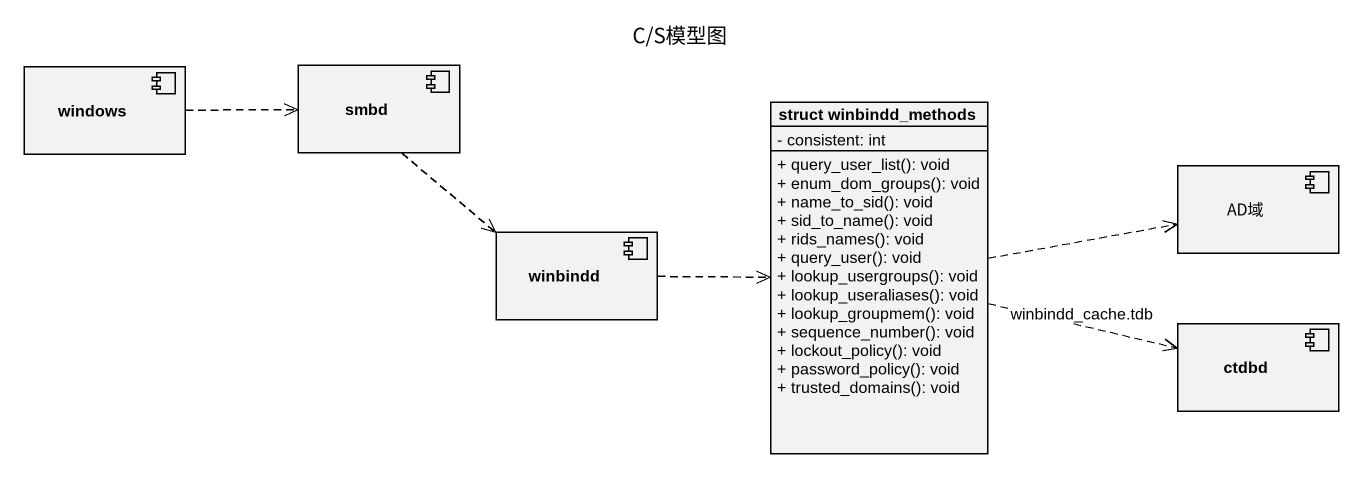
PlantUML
@startuml
title C/S模型图
allowmixing
hide circle
hide empty members
skinparam classAttributeIconSize 0
component windows
component smbd
class "struct winbindd_methods" as struct_winbindd_methods {
  - consistent: int
  + query_user_list(): void
  + enum_dom_groups(): void
  + name_to_sid(): void
  + sid_to_name(): void
  + rids_names(): void
  + query_user(): void
  + lookup_usergroups(): void
  + lookup_useraliases(): void
  + lookup_groupmem(): void
  + sequence_number(): void
  + lockout_policy(): void
  + password_policy(): void
  + trusted_domains(): void
}
component AD域
component winbindd
component ctdbd
windows .right.> smbd
smbd ..> winbindd
struct_winbindd_methods .right.> AD域
struct_winbindd_methods .right.> ctdbd : winbindd_cache.tdb
winbindd .right.> struct_winbindd_methods
@enduml
